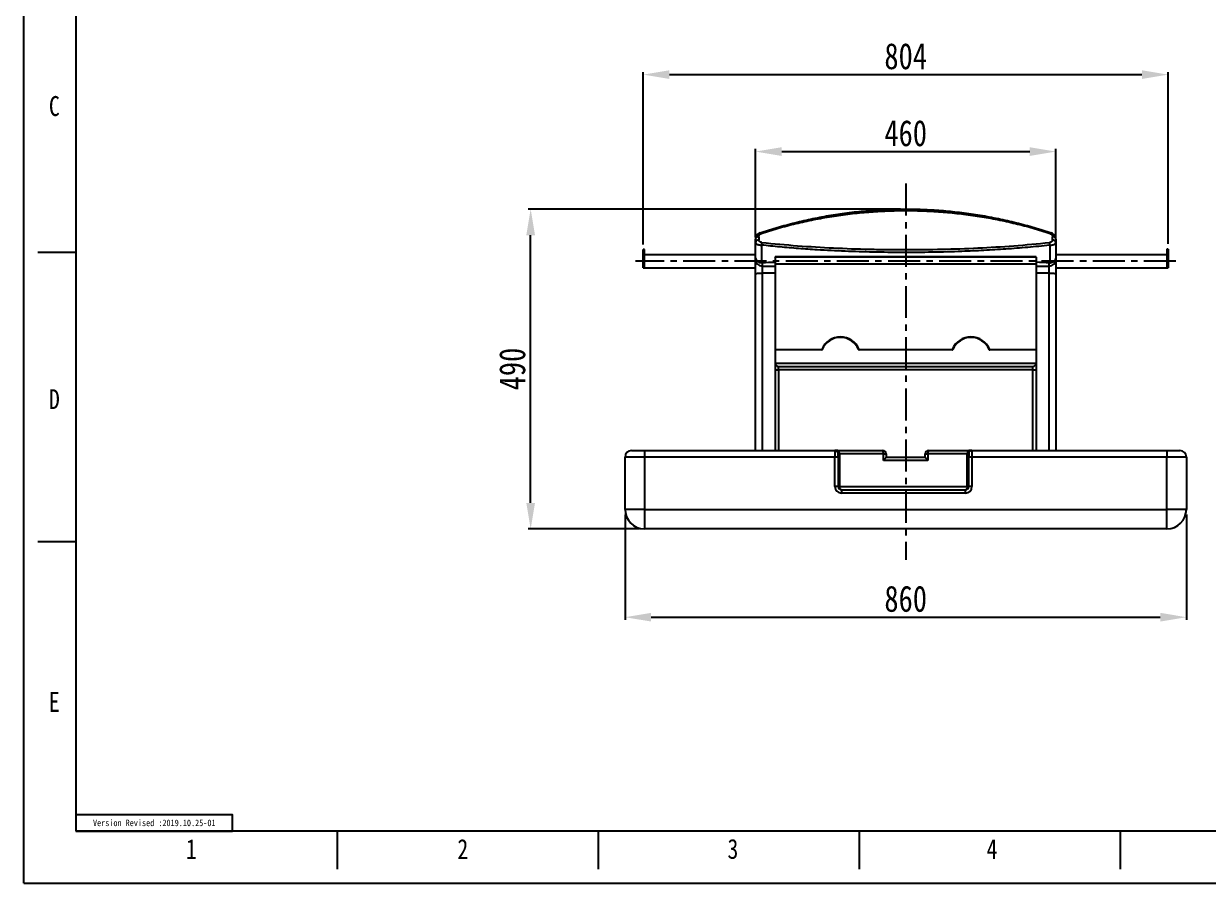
# Model space of a CAD drawing. Header units: millimetres. Extents: x 2895 to 3735, y -389 to 205.
# Drawn here: x 2895.3 to 3349, y -389.1 to -59.9 of the extents above; entities that cross this region are included whole.
import ezdxf

# ---------------------------------------------------------------- set-up
doc = ezdxf.new("R2010")
doc.units = ezdxf.units.MM
doc.header["$LTSCALE"] = 32.67
doc.header["$PDMODE"] = 3
doc.header["$PDSIZE"] = 0.3
doc.linetypes.add('CENTER', pattern=[0.6, 0.375, -0.075, 0.075, -0.075])
doc.layers.get('0').update_dxf_attribs({"linetype": 'CONTINUOUS'})
doc.layers.get('Defpoints').update_dxf_attribs({"linetype": 'CONTINUOUS'})
for name, color, linetype in [('______', 1, 'CENTER'), ('FORM', 7, 'CONTINUOUS'), ('TEXT', 2, 'CONTINUOUS')]:
    doc.layers.add(name, color=color, linetype=linetype)
doc.styles.get("Standard").update_dxf_attribs({"font": 'txt', "width": 0.8})
doc.dimstyles.new('DIMSTYLE_1', dxfattribs={"dimtxt": 3.5, "dimasz": 3.5, "dimexe": 1, "dimexo": 1, "dimgap": 1, "dimtad": 1, "dimzin": 0, "dimdsep": 46, "dimtxsty": 'Standard', "dimcen": 0, "dimclrd": 5, "dimclre": 5, "dimazin": 0, "dimtp": 0.3, "dimtm": 0.3, "dimtfac": 1, "dimtofl": 0, "dimtmove": 0, "dimatfit": 3, "dimfxl": 0, "dimtolj": 1, "dimtzin": 0, "dimarcsym": 0})

# ---------------------------------------------------------------- blocks, each defined once
blk = doc.blocks.new('*D170')
at = {"color": 3, "lineweight": -2}
for p, q in [((3231.1, -130.9), (3088.46, -130.9)), ((3089.46, -243.4), (3089.46, -140.9)), ((3131.1, -253.4), (3088.46, -253.4))]:
    blk.add_line(p, q, dxfattribs=at)
at = {"color": 3}
for points in [[(3087.8, -140.9), (3091.13, -140.9), (3089.46, -130.9)], [(3087.8, -243.4), (3091.13, -243.4), (3089.46, -253.4)]]:
    blk.add_solid(points, dxfattribs=at)
at = {"layer": 'Defpoints', "color": 0}
for p in [(3089.46, -130.9), (3233.1, -130.9), (3133.1, -253.4)]:
    blk.add_point(p, dxfattribs=at)
at = {"color": 3, "insert": (3082.46, -192.15), "char_height": 10, "attachment_point": 5, "rotation": 90}
blk.add_mtext('\\A1;490', dxfattribs=at)
blk = doc.blocks.new('*D171')
at = {"color": 3, "lineweight": -2}
for p, q in [((3125.6, -247.9), (3125.6, -288.2)), ((3340.6, -247.9), (3340.6, -288.2)), ((3135.6, -287.2), (3330.6, -287.2))]:
    blk.add_line(p, q, dxfattribs=at)
at = {"color": 3}
for points in [[(3135.6, -285.53), (3135.6, -288.86), (3125.6, -287.2)], [(3330.6, -285.53), (3330.6, -288.86), (3340.6, -287.2)]]:
    blk.add_solid(points, dxfattribs=at)
at = {"layer": 'Defpoints', "color": 0}
for p in [(3125.6, -245.9), (3340.6, -245.9), (3340.6, -287.2)]:
    blk.add_point(p, dxfattribs=at)
at = {"color": 3, "insert": (3233.1, -280.2), "char_height": 10, "attachment_point": 5}
blk.add_mtext('\\A1;860', dxfattribs=at)
blk = doc.blocks.new('*D182')
at = {"color": 3, "lineweight": -2}
for p, q in [((3175.6, -141.72), (3175.6, -107.88)), ((3185.6, -108.88), (3280.6, -108.88)), ((3290.6, -141.75), (3290.6, -107.88))]:
    blk.add_line(p, q, dxfattribs=at)
at = {"color": 3}
for points in [[(3185.6, -107.21), (3185.6, -110.55), (3175.6, -108.88)], [(3280.6, -107.21), (3280.6, -110.55), (3290.6, -108.88)]]:
    blk.add_solid(points, dxfattribs=at)
at = {"layer": 'Defpoints', "color": 0}
for p in [(3290.6, -108.88), (3175.6, -143.72), (3290.6, -143.75)]:
    blk.add_point(p, dxfattribs=at)
at = {"color": 3, "insert": (3233.1, -101.88), "char_height": 10, "attachment_point": 5}
blk.add_mtext('\\A1;460', dxfattribs=at)
blk = doc.blocks.new('*D183')
at = {"color": 3, "lineweight": -2}
for p, q in [((3132.6, -144.4), (3132.6, -78.4)), ((3142.6, -79.4), (3323.6, -79.4)), ((3333.6, -144.24), (3333.6, -78.4))]:
    blk.add_line(p, q, dxfattribs=at)
at = {"color": 3}
for points in [[(3142.6, -77.73), (3142.6, -81.06), (3132.6, -79.4)], [(3323.6, -77.73), (3323.6, -81.06), (3333.6, -79.4)]]:
    blk.add_solid(points, dxfattribs=at)
at = {"layer": 'Defpoints', "color": 0}
for p in [(3333.6, -79.4), (3132.6, -146.4), (3333.6, -146.24)]:
    blk.add_point(p, dxfattribs=at)
at = {"color": 3, "insert": (3233.1, -72.4), "char_height": 10, "attachment_point": 5}
blk.add_mtext('\\A1;804', dxfattribs=at)

msp = doc.modelspace()

# ---------------------------------------------------------------- linework, layer by layer
at = {"color": 7, "linetype": 'Continuous'}
for p, q in [((2895.3, -389.11), (2895.3, 204.89)), ((2915.3, 184.89), (2915.3, -369.11)), ((2915.3, -147.51), (2900.76, -147.51)), ((2915.3, -258.31), (2900.76, -258.31)), ((3015.3, -369.11), (3015.3, -383.65)), ((3115.3, -369.11), (3115.3, -383.65)), ((3215.3, -369.11), (3215.3, -383.65)), ((3315.3, -369.11), (3315.3, -383.65)), ((2895.3, -389.11), (3735.3, -389.11))]:
    msp.add_line(p, q, dxfattribs=at)
at = {"color": 7, "linetype": 'Continuous', "lineweight": 25}
for p, q in [((3175.6, -149.74), (3175.6, -143.72)), ((3177.82, -144.68), (3177.82, -151.48)), ((3288.37, -151.46), (3288.37, -144.71)), ((3290.6, -143.75), (3290.6, -149.73)), ((3133.1, -146.4), (3132.6, -146.4)), ((3132.6, -147.65), (3132.6, -146.4)), ((3132.6, -147.65), (3133.1, -147.65)), ((3132.6, -148.73), (3132.6, -147.65)), ((3132.6, -153.4), (3132.6, -148.73)), ((3132.6, -148.73), (3133.1, -148.73)), ((3133.1, -147.65), (3133.1, -146.4)), ((3133.1, -148.73), (3133.1, -147.65)), ((3175.6, -148.4), (3133.1, -148.4)), ((3133.1, -153.4), (3133.1, -148.73)), ((3283.1, -149.22), (3183.1, -149.22)), ((3183.1, -149.34), (3183.1, -149.22)), ((3283.1, -149.34), (3183.1, -149.34)), ((3183.1, -149.34), (3183.1, -152.03)), ((3283.1, -149.34), (3283.1, -149.22)), ((3283.1, -149.34), (3283.1, -152.03)), ((3333.1, -148.4), (3290.6, -148.4)), ((3333.6, -146.24), (3333.1, -146.24)), ((3333.1, -146.24), (3333.1, -147.49)), ((3333.6, -147.49), (3333.1, -147.49)), ((3333.1, -147.49), (3333.1, -148.73)), ((3333.6, -148.73), (3333.1, -148.73)), ((3333.1, -148.73), (3333.1, -153.4)), ((3333.6, -146.24), (3333.6, -147.49)), ((3333.6, -147.49), (3333.6, -148.73)), ((3333.6, -148.73), (3333.6, -153.4)), ((3132.6, -153.4), (3133.1, -153.4)), ((3133.1, -153.4), (3175.6, -153.4)), ((3175.6, -150.35), (3175.6, -149.74)), ((3175.6, -155.74), (3175.6, -150.35)), ((3177.82, -151.48), (3178.1, -151.49)), ((3178.1, -151.49), (3178.1, -152.7)), ((3178.1, -152.7), (3183.1, -152.7)), ((3178.1, -152.7), (3178.1, -155.39)), ((3283.1, -152.03), (3183.1, -152.03)), ((3183.1, -152.03), (3183.1, -184.61)), ((3283.1, -152.03), (3283.1, -184.61)), ((3283.1, -152.7), (3288.1, -152.7)), ((3288.1, -152.7), (3288.1, -151.47)), ((3288.1, -155.39), (3288.1, -152.7)), ((3290.6, -149.73), (3290.6, -150.35)), ((3290.6, -150.35), (3290.6, -155.74)), ((3290.6, -153.4), (3333.1, -153.4)), ((3333.1, -153.4), (3333.6, -153.4)), ((3175.6, -223.4), (3175.6, -155.74)), ((3183.1, -155.39), (3178.1, -155.39)), ((3288.1, -155.39), (3283.1, -155.39)), ((3290.6, -155.74), (3290.6, -223.4)), ((3183.1, -184.61), (3183.1, -223.4)), ((3183.11, -184.67), (3200.93, -184.67)), ((3200.93, -184.86), (3183.35, -184.86)), ((3200.93, -184.67), (3200.93, -184.86)), ((3215.27, -184.67), (3250.93, -184.67)), ((3215.27, -184.67), (3215.27, -184.86)), ((3250.93, -184.86), (3215.27, -184.86)), ((3250.93, -184.67), (3250.93, -184.86)), ((3265.27, -184.67), (3283.09, -184.67)), ((3265.27, -184.86), (3265.27, -184.67)), ((3282.85, -184.86), (3265.27, -184.86)), ((3283.1, -184.61), (3283.1, -223.4)), ((3183.1, -189.93), (3283.1, -189.93)), ((3183.1, -192.43), (3184.35, -192.43)), ((3184.35, -192.43), (3184.35, -191.18)), ((3184.35, -191.18), (3281.85, -191.18)), ((3281.85, -192.43), (3184.35, -192.43)), ((3281.85, -192.43), (3281.85, -191.18)), ((3281.85, -192.43), (3283.1, -192.43)), ((3125.6, -245.9), (3125.6, -225.9)), ((3133.1, -225.9), (3125.6, -225.9)), ((3128.1, -223.4), (3133.1, -223.4)), ((3133.1, -223.4), (3205.98, -223.4)), ((3133.1, -223.4), (3133.1, -225.9)), ((3133.1, -225.9), (3133.1, -245.9)), ((3205.98, -225.9), (3133.1, -225.9)), ((3205.98, -223.4), (3205.98, -225.9)), ((3207.12, -223.4), (3205.98, -223.4)), ((3205.98, -237.15), (3205.98, -225.9)), ((3207.23, -225.9), (3205.98, -225.9)), ((3207.12, -223.4), (3224.35, -223.4)), ((3207.23, -225.9), (3207.23, -224.65)), ((3207.8, -224.65), (3207.23, -224.65)), ((3207.23, -225.9), (3207.23, -237.15)), ((3207.8, -224.65), (3207.8, -237.15)), ((3224.56, -224.65), (3207.8, -224.65)), ((3224.56, -227.15), (3224.56, -224.65)), ((3224.56, -224.65), (3225.6, -224.65)), ((3225.6, -224.65), (3225.6, -225.91)), ((3225.6, -225.9), (3240.6, -225.9)), ((3240.6, -225.92), (3240.6, -224.65)), ((3240.6, -224.65), (3241.59, -224.65)), ((3241.59, -224.65), (3241.59, -227.15)), ((3256.66, -224.65), (3241.59, -224.65)), ((3241.85, -223.4), (3257.34, -223.4)), ((3256.66, -237.15), (3256.66, -224.65)), ((3256.66, -224.65), (3257.23, -224.65)), ((3257.23, -224.65), (3257.23, -225.9)), ((3257.23, -237.15), (3257.23, -225.9)), ((3258.48, -225.9), (3257.23, -225.9)), ((3258.48, -223.4), (3257.34, -223.4)), ((3258.48, -223.4), (3258.48, -225.9)), ((3258.48, -223.4), (3333.1, -223.4)), ((3258.48, -225.9), (3258.48, -237.15)), ((3333.1, -225.9), (3258.48, -225.9)), ((3333.1, -223.4), (3338.1, -223.4)), ((3333.1, -223.4), (3333.1, -225.9)), ((3333.1, -245.9), (3333.1, -225.9)), ((3340.6, -225.9), (3333.1, -225.9)), ((3340.6, -225.9), (3340.6, -245.9)), ((3241.59, -227.15), (3224.56, -227.15)), ((3207.23, -237.15), (3205.98, -237.15)), ((3207.8, -237.15), (3207.23, -237.15)), ((3207.8, -237.15), (3256.66, -237.15)), ((3208.48, -238.4), (3255.98, -238.4)), ((3208.48, -238.4), (3208.48, -239.65)), ((3255.98, -239.65), (3208.48, -239.65)), ((3255.98, -239.65), (3255.98, -238.4)), ((3257.23, -237.15), (3256.66, -237.15)), ((3258.48, -237.15), (3257.23, -237.15)), ((3133.1, -245.9), (3125.6, -245.9)), ((3133.1, -245.9), (3133.1, -253.4)), ((3133.1, -245.9), (3333.1, -245.9)), ((3333.1, -253.4), (3333.1, -245.9)), ((3340.6, -245.9), (3333.1, -245.9)), ((3333.1, -253.4), (3133.1, -253.4))]:
    msp.add_line(p, q, dxfattribs=at)
at = {"color": 8, "linetype": 'Continuous', "lineweight": 25}
for p, q in [((3178.1, -155.39), (3178.1, -223.4)), ((3288.1, -223.4), (3288.1, -155.39)), ((3184.35, -192.43), (3184.35, -223.4)), ((3281.85, -223.4), (3281.85, -192.43))]:
    msp.add_line(p, q, dxfattribs=at)
at = {"linetype": 'Continuous'}
msp.add_line((3715.3, -369.11), (2915.3, -369.11), dxfattribs=at)
at = {"color": 7, "linetype": 'Continuous', "lineweight": 25, "flags": 128}
for points in [[(3177.3, -140.03), (3177.34, -140.02), (3177.39, -140.03), (3177.44, -140.05), (3177.5, -140.08), (3177.55, -140.12), (3177.61, -140.17), (3177.67, -140.24), (3177.73, -140.32)], [(3288.47, -140.32), (3288.53, -140.24), (3288.58, -140.17), (3288.64, -140.12), (3288.7, -140.08), (3288.75, -140.05), (3288.8, -140.03), (3288.85, -140.02), (3288.89, -140.03)], [(3176.88, -141.46), (3176.63, -141.47), (3176.39, -141.52), (3176.17, -141.61), (3175.97, -141.73), (3175.81, -141.87), (3175.7, -142.03), (3175.62, -142.21), (3175.6, -142.4)], [(3290.6, -142.4), (3290.57, -142.21), (3290.5, -142.03), (3290.38, -141.87), (3290.22, -141.73), (3290.03, -141.61), (3289.8, -141.52), (3289.57, -141.47), (3289.32, -141.46)], [(3175.6, -155.74), (3175.65, -155.67), (3175.79, -155.61), (3176.02, -155.55), (3176.33, -155.5), (3176.71, -155.45), (3177.14, -155.42), (3177.61, -155.4), (3178.1, -155.39)], [(3288.1, -155.39), (3288.59, -155.4), (3289.05, -155.42), (3289.49, -155.45), (3289.87, -155.5), (3290.18, -155.55), (3290.41, -155.61), (3290.55, -155.67), (3290.6, -155.74)], [(3207.8, -224.65), (3207.79, -224.4), (3207.75, -224.17), (3207.68, -223.95), (3207.6, -223.76), (3207.5, -223.61), (3207.38, -223.49), (3207.25, -223.42), (3207.12, -223.4)], [(3224.56, -224.65), (3224.56, -224.4), (3224.54, -224.17), (3224.52, -223.95), (3224.5, -223.76), (3224.47, -223.61), (3224.43, -223.49), (3224.39, -223.42), (3224.35, -223.4)], [(3241.85, -223.4), (3241.8, -223.42), (3241.75, -223.49), (3241.7, -223.61), (3241.66, -223.76), (3241.63, -223.95), (3241.61, -224.17), (3241.59, -224.4), (3241.59, -224.65)], [(3257.34, -223.4), (3257.2, -223.42), (3257.08, -223.49), (3256.96, -223.61), (3256.86, -223.76), (3256.77, -223.95), (3256.71, -224.17), (3256.67, -224.4), (3256.66, -224.65)], [(3208.48, -238.4), (3208.35, -238.37), (3208.22, -238.3), (3208.1, -238.19), (3208, -238.03), (3207.91, -237.84), (3207.85, -237.62), (3207.81, -237.39), (3207.8, -237.15)], [(3256.66, -237.15), (3256.64, -237.39), (3256.6, -237.62), (3256.54, -237.84), (3256.46, -238.03), (3256.35, -238.19), (3256.24, -238.3), (3256.11, -238.37), (3255.98, -238.4)]]:
    msp.add_lwpolyline(points, dxfattribs=at)
at = {"color": 7, "linetype": 'Continuous', "lineweight": 25}
for centre, radius, start, end in [((3176.74, -143.87), 1.15, 82.8675, 172.2665), ((3185.27, -145.41), 7.48, 166.5213, 174.4315), ((3280.89, -145.43), 7.52, 5.5246, 13.4), ((3289.46, -143.91), 1.15, 7.692, 97.1108), ((3178.02, -150.28), 2.43, 181.8436, 271.7321), ((3288.17, -150.28), 2.43, 268.2679, 358.1564), ((3208.1, -187.61), 7.75, 22.2659, 157.7341), ((3208.1, -187.55), 7.5, 22.2659, 157.7341), ((3258.1, -187.61), 7.75, 22.2659, 157.7341), ((3258.1, -187.55), 7.5, 22.2659, 157.7341), ((3183.35, -184.61), 0.25, 180, 194.916), ((3183.35, -184.61), 0.25, 194.916, 270), ((3201.07, -184.44), 0.278, 237.7054, 287.335), ((3200.93, -184.61), 0.25, 270, 337.7341), ((3215.12, -184.44), 0.278, 252.665, 302.2946), ((3215.27, -184.61), 0.25, 202.2659, 270), ((3251.07, -184.44), 0.278, 237.7054, 287.335), ((3250.93, -184.61), 0.25, 270, 337.7341), ((3265.12, -184.44), 0.278, 252.665, 302.2946), ((3265.27, -184.61), 0.25, 202.2659, 270), ((3282.85, -184.61), 0.25, 270, 345.084), ((3282.85, -184.61), 0.25, 345.084, 0), ((3184.35, -189.93), 1.25, 180, 270), ((3281.85, -189.93), 1.25, 270, 0), ((3128.1, -225.9), 2.5, 90, 180), ((3205.98, -224.65), 1.25, 0, 90), ((3224.35, -224.65), 1.25, 0, 90), ((3241.85, -224.65), 1.25, 90, 180), ((3258.48, -224.65), 1.25, 90, 180), ((3338.1, -225.9), 2.5, 0, 90), ((3208.48, -237.15), 2.5, 180, 270), ((3208.48, -237.15), 1.25, 180, 270), ((3255.98, -237.15), 2.5, 270, 0), ((3255.98, -237.15), 1.25, 270, 0), ((3133.1, -245.9), 7.5, 180, 270), ((3333.1, -245.9), 7.5, 270, 0)]:
    msp.add_arc(centre, radius, start, end, dxfattribs=at)
for centre, major_axis, ratio, start_param, end_param in [((3178.1, -149.74), (2.5, 0), 0.699708, 3.141593, 4.601217), ((3233.29, -332.74), (500, 0), 0.36473, 1.671354, 1.68141), ((3233.29, -332.74), (500, 0), 0.36473, 1.460964, 1.471019), ((3288.1, -149.73), (2.5, 0), 0.699708, 4.822775, 6.283185)]:
    msp.add_ellipse(centre, major_axis=major_axis, ratio=ratio, start_param=start_param, end_param=end_param, dxfattribs=at)
for points, knots in [([(3177.3, -140.03), (3178.38, -139.67), (3179.47, -139.31), (3181.12, -138.79), (3181.68, -138.62), (3182.79, -138.28), (3183.34, -138.12), (3186.13, -137.3), (3188.39, -136.69), (3192.94, -135.55), (3195.23, -135.03), (3199.86, -134.07), (3202.19, -133.63), (3206.88, -132.85), (3209.24, -132.51), (3212.81, -132.07), (3214.01, -131.94), (3216.4, -131.69), (3217.59, -131.58), (3221.19, -131.29), (3223.58, -131.14), (3228.39, -130.94), (3230.79, -130.89), (3235.61, -130.9), (3238.01, -130.95), (3242.78, -131.15), (3245.16, -131.3), (3249.9, -131.69), (3252.27, -131.93), (3256.97, -132.52), (3259.31, -132.85), (3263.97, -133.62), (3266.29, -134.06), (3270.9, -135.01), (3273.2, -135.54), (3276.62, -136.39), (3277.76, -136.69), (3280.03, -137.3), (3281.17, -137.62), (3284.53, -138.61), (3286.74, -139.3), (3288.89, -140.03)], [0, 0, 0, 0, 0.03125, 0.03125, 0.046875, 0.046875, 0.0625, 0.0625, 0.125, 0.125, 0.1875, 0.1875, 0.25, 0.25, 0.3125, 0.3125, 0.34375, 0.34375, 0.375, 0.375, 0.4375, 0.4375, 0.5, 0.5, 0.5625, 0.5625, 0.625, 0.625, 0.6875, 0.6875, 0.75, 0.75, 0.8125, 0.8125, 0.875, 0.875, 0.90625, 0.90625, 0.9375, 0.9375, 1, 1, 1, 1]), ([(3288.47, -140.32), (3286.32, -139.62), (3284.12, -138.95), (3280.77, -138.01), (3279.65, -137.7), (3277.39, -137.11), (3276.26, -136.83), (3272.86, -136.01), (3270.58, -135.51), (3265.99, -134.6), (3263.69, -134.19), (3259.07, -133.45), (3256.74, -133.13), (3252.08, -132.58), (3249.74, -132.34), (3245.04, -131.97), (3242.68, -131.83), (3237.95, -131.64), (3235.57, -131.59), (3230.8, -131.59), (3228.42, -131.64), (3223.67, -131.82), (3221.29, -131.96), (3217.74, -132.24), (3216.55, -132.35), (3214.18, -132.58), (3213, -132.71), (3209.46, -133.13), (3207.12, -133.46), (3202.46, -134.2), (3200.15, -134.61), (3195.56, -135.53), (3193.28, -136.03), (3188.76, -137.11), (3186.52, -137.7), (3183.74, -138.48), (3183.19, -138.64), (3182.09, -138.96), (3181.53, -139.13), (3179.89, -139.63), (3178.8, -139.97), (3177.73, -140.32)], [0, 0, 0, 0, 0.0625, 0.0625, 0.09375, 0.09375, 0.125, 0.125, 0.1875, 0.1875, 0.25, 0.25, 0.3125, 0.3125, 0.375, 0.375, 0.4375, 0.4375, 0.5, 0.5, 0.5625, 0.5625, 0.625, 0.625, 0.65625, 0.65625, 0.6875, 0.6875, 0.75, 0.75, 0.8125, 0.8125, 0.875, 0.875, 0.9375, 0.9375, 0.953125, 0.953125, 0.96875, 0.96875, 1, 1, 1, 1]), ([(3177.3, -140.03), (3177.15, -140.09), (3176.76, -140.25), (3176.31, -140.62), (3175.97, -141.06), (3175.76, -141.48), (3175.62, -141.93), (3175.61, -142.24), (3175.6, -142.4)], [0, 0, 0, 0, 0.147258, 0.37921, 0.529866, 0.68551, 0.840573, 1, 1, 1, 1]), ([(3176.88, -141.46), (3176.88, -141.35), (3176.89, -141.24), (3176.94, -141.08), (3176.96, -141.02), (3177.01, -140.91), (3177.04, -140.86), (3177.11, -140.76), (3177.14, -140.71), (3177.23, -140.61), (3177.28, -140.57), (3177.39, -140.48), (3177.45, -140.44), (3177.58, -140.37), (3177.65, -140.34), (3177.73, -140.32)], [0, 0, 0, 0, 0.25, 0.25, 0.375, 0.375, 0.5, 0.5, 0.625, 0.625, 0.75, 0.75, 0.875, 0.875, 1, 1, 1, 1]), ([(3288.47, -140.32), (3288.54, -140.34), (3288.61, -140.37), (3288.74, -140.44), (3288.8, -140.48), (3288.91, -140.57), (3288.96, -140.61), (3289.05, -140.71), (3289.09, -140.76), (3289.19, -140.91), (3289.24, -141.02), (3289.29, -141.18), (3289.3, -141.24), (3289.31, -141.35), (3289.32, -141.4), (3289.32, -141.46)], [0, 0, 0, 0, 0.125, 0.125, 0.25, 0.25, 0.375, 0.375, 0.5, 0.5, 0.75, 0.75, 0.875, 0.875, 1, 1, 1, 1]), ([(3290.6, -142.4), (3290.59, -142.24), (3290.57, -141.9), (3290.41, -141.4), (3290.09, -140.84), (3289.59, -140.33), (3289.11, -140.12), (3288.89, -140.03)], [0, 0, 0, 0, 0.1654263, 0.3405754, 0.5226141, 0.7911437, 1, 1, 1, 1]), ([(3175.6, -143.72), (3175.6, -143.76), (3175.62, -143.92), (3175.83, -144.16), (3176.29, -144.4), (3176.87, -144.57), (3177.39, -144.65), (3177.72, -144.67), (3177.82, -144.68)], [0, 0, 0, 0, 0.097393, 0.340534, 0.551378, 0.739926, 0.918367, 1, 1, 1, 1]), ([(3176.88, -141.46), (3176.88, -141.74), (3176.88, -142.17), (3176.88, -142.59), (3176.88, -142.73)], [0, 0, 0, 0, 0.647098, 1, 1, 1, 1]), ([(3177.99, -143.66), (3177.94, -143.65), (3177.78, -143.63), (3177.51, -143.55), (3177.22, -143.39), (3176.99, -143.16), (3176.89, -142.92), (3176.88, -142.78), (3176.88, -142.73)], [0, 0, 0, 0, 0.076157, 0.245339, 0.4298, 0.643418, 0.897197, 1, 1, 1, 1]), ([(3288.37, -144.71), (3288.32, -144.72), (3285.48, -145.03), (3279.86, -145.58), (3271.47, -146.25), (3263.07, -146.76), (3253.68, -147.18), (3243.31, -147.47), (3231.96, -147.55), (3220.81, -147.42), (3209.89, -147.08), (3200.37, -146.6), (3192.05, -146.02), (3184.92, -145.43), (3180.19, -144.93), (3177.82, -144.68)], [0, 0, 0, 0, 0.001526, 0.077551, 0.1536, 0.229652, 0.305682, 0.407965, 0.510271, 0.612555, 0.709239, 0.805922, 0.870613, 0.93531, 1, 1, 1, 1]), ([(3177.99, -143.66), (3182.56, -144.16), (3187.13, -144.57), (3196.3, -145.27), (3200.89, -145.55), (3210.09, -145.99), (3214.69, -146.16), (3220.46, -146.29), (3221.62, -146.32), (3223.92, -146.36), (3225.08, -146.37), (3228.54, -146.42), (3230.84, -146.43), (3237.75, -146.43), (3242.36, -146.38), (3251.55, -146.16), (3256.15, -146), (3265.32, -145.56), (3269.91, -145.28), (3279.06, -144.59), (3283.64, -144.18), (3288.2, -143.69)], [0, 0, 0, 0, 0.125, 0.125, 0.25, 0.25, 0.375, 0.375, 0.40625, 0.40625, 0.4375, 0.4375, 0.5, 0.5, 0.625, 0.625, 0.75, 0.75, 0.875, 0.875, 1, 1, 1, 1]), ([(3289.32, -142.77), (3289.32, -142.82), (3289.31, -142.87), (3289.29, -142.97), (3289.27, -143.02), (3289.22, -143.12), (3289.19, -143.17), (3289.12, -143.26), (3289.08, -143.31), (3288.98, -143.39), (3288.93, -143.43), (3288.81, -143.51), (3288.75, -143.54), (3288.61, -143.6), (3288.53, -143.63), (3288.37, -143.67), (3288.29, -143.68), (3288.2, -143.69)], [0, 0, 0, 0, 0.125, 0.125, 0.25, 0.25, 0.375, 0.375, 0.5, 0.5, 0.625, 0.625, 0.75, 0.75, 0.875, 0.875, 1, 1, 1, 1]), ([(3288.37, -144.71), (3288.52, -144.7), (3288.92, -144.67), (3289.55, -144.55), (3290.15, -144.33), (3290.44, -144.11), (3290.57, -143.91), (3290.59, -143.82), (3290.6, -143.75)], [0, 0, 0, 0, 0.1214548, 0.3214156, 0.5479648, 0.7961254, 0.8568781, 1, 1, 1, 1]), ([(3225.6, -225.91), (3225.6, -225.93), (3225.59, -225.95), (3225.56, -226), (3225.55, -226.01), (3225.52, -226.05), (3225.51, -226.07), (3225.46, -226.14), (3225.42, -226.19), (3225.34, -226.29), (3225.29, -226.34), (3225.2, -226.46), (3225.14, -226.52), (3225.04, -226.64), (3224.98, -226.7), (3224.86, -226.83), (3224.81, -226.89), (3224.72, -226.99), (3224.68, -227.02), (3224.62, -227.08), (3224.59, -227.11), (3224.56, -227.15)], [0, 0, 0, 0, 0.125, 0.125, 0.1875, 0.1875, 0.25, 0.25, 0.375, 0.375, 0.5, 0.5, 0.625, 0.625, 0.75, 0.75, 0.875, 0.875, 0.9375, 0.9375, 1, 1, 1, 1]), ([(3240.6, -225.92), (3240.6, -225.94), (3240.61, -225.96), (3240.64, -226.03), (3240.66, -226.07), (3240.72, -226.15), (3240.76, -226.2), (3240.84, -226.31), (3240.88, -226.36), (3240.97, -226.47), (3241.02, -226.53), (3241.13, -226.65), (3241.18, -226.71), (3241.29, -226.83), (3241.35, -226.89), (3241.44, -226.99), (3241.47, -227.02), (3241.53, -227.08), (3241.56, -227.11), (3241.59, -227.15)], [0, 0, 0, 0, 0.125, 0.125, 0.25, 0.25, 0.375, 0.375, 0.5, 0.5, 0.625, 0.625, 0.75, 0.75, 0.875, 0.875, 0.9375, 0.9375, 1, 1, 1, 1])]:
    msp.add_open_spline(points, degree=3, knots=knots, dxfattribs=at)
for points in [[(3175.6, -143.72), (3175.6, -143.29), (3175.6, -142.85), (3175.6, -142.4)], [(3289.32, -142.77), (3289.32, -142.35), (3289.32, -141.91), (3289.32, -141.46)], [(3290.6, -142.4), (3290.6, -142.87), (3290.6, -143.32), (3290.6, -143.75)], [(3288.1, -151.47), (3288.19, -151.47), (3288.28, -151.47), (3288.37, -151.46)]]:
    msp.add_open_spline(points, degree=3, dxfattribs=at)
at = {"layer": '______'}
for p, q in [((3233.1, -121.15), (3233.1, -265.17)), ((3336.6, -150.9), (3129.6, -150.9))]:
    msp.add_line(p, q, dxfattribs=at)
at = {"layer": 'FORM'}
msp.add_lwpolyline([(2915.3, -369.11), (2975.3, -369.11), (2975.3, -362.86), (2915.3, -362.86)], close=True, dxfattribs=at)

# ---------------------------------------------------------------- texts
at = {"char_height": 7.62, "attachment_point": 5}
for s, width, insert in [('C', 10, (2907.04, -91.49)), ('D', 10, (2907.04, -203.68)), ('E', 10, (2907.04, -319.65)), ('1', 50, (2959.53, -375.99)), ('2', 50, (3063.48, -375.99)), ('3', 50, (3166.92, -375.99)), ('4', 50, (3266.15, -375.99))]:
    msp.add_mtext_dynamic_manual_height_columns(s, width=width, gutter_width=12.5, heights=[0], dxfattribs=dict(at, insert=insert))
at = {"layer": 'TEXT', "insert": (2945.3, -365.99), "char_height": 2.5, "attachment_point": 5}
msp.add_mtext_dynamic_manual_height_columns('Version Revised :2019.10.25-01 ', width=60, gutter_width=12.5, heights=[0], dxfattribs=at)

# ---------------------------------------------------------------- dimensions: what is measured, and where the dimension line sits
for base, p1, p2, picture, middle in [((3333.6, -79.4), (3132.6, -146.4), (3333.6, -146.24), '*D183', (3233.1, -72.4)), ((3340.6, -287.2), (3125.6, -245.9), (3340.6, -245.9), '*D171', (3233.1, -280.2))]:
    dim = msp.add_linear_dim(base=base, p1=p1, p2=p2, dimstyle='DIMSTYLE_1', override={"dimtxt": 10, "dimasz": 10, "dimexo": 2, "dimgap": 2, "dimdec": 0, "dimlfac": 4, "dimclrd": 3, "dimclre": 3, "dimclrt": 3, "dimtdec": 0, "dimfxl": 1.25, "dimtfill": 1})
    dim.commit()
    dim.dimension.update_dxf_attribs({"geometry": picture, "text_midpoint": middle})
dim = msp.add_linear_dim(base=(3290.6, -108.88), p1=(3175.6, -143.72), p2=(3290.6, -143.75), dimstyle='DIMSTYLE_1', override={"dimtxt": 10, "dimasz": 10, "dimexo": 2, "dimgap": 2, "dimdec": 0, "dimlfac": 4, "dimclrd": 3, "dimclre": 3, "dimclrt": 3, "dimtdec": 0, "dimfxl": 1.25, "dimtfill": 1})
dim.commit()
dim.dimension.update_dxf_attribs({"geometry": '*D182', "text_midpoint": (3233.1, -108.88), "dimtype": 160})
dim = msp.add_linear_dim(base=(3089.46, -130.9), p1=(3133.1, -253.4), p2=(3233.1, -130.9), angle=90, dimstyle='DIMSTYLE_1', override={"dimtxt": 10, "dimasz": 10, "dimexo": 2, "dimgap": 2, "dimdec": 0, "dimlfac": 4, "dimclrd": 3, "dimclre": 3, "dimclrt": 3, "dimtdec": 0, "dimfxl": 1.25, "dimtfill": 1})
dim.commit()
dim.dimension.update_dxf_attribs({"geometry": '*D170', "text_midpoint": (3082.46, -192.15)})

doc.saveas('drawing.dxf')
